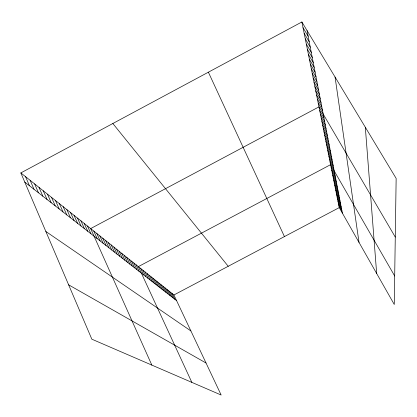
<?xml version="1.0" encoding="UTF-8"?>
<svg xmlns="http://www.w3.org/2000/svg" width="417" height="417" viewBox="0 0 417 417"><rect width="100%" height="100%" fill="white"/><g stroke="black" fill="none" stroke-linecap="round" stroke-linejoin="round"><path stroke-width="0.63" d="M20.85 172.919L173.92 294.97L221.146 395.024L91.834 339.183L20.85 172.919L301.877 21.976L396.15 178.398L394.268 304.473L339.25 207.614L301.877 21.976M173.92 294.97L339.25 207.614M68.628 284.832L206.04 363.014M45.849 231.477L190.897 330.942M24.759 182.078L176.6 300.652M112.84 123.51L228.224 266.281M303.034 27.725L308.158 36.248M304.16 33.329L309.226 41.768M305.26 38.791L310.269 47.147M306.333 44.113L311.28 52.391M307.376 49.31L312.27 57.504M308.398 54.382L313.235 62.498M309.393 59.329L314.178 67.366M310.368 64.161L315.101 72.125M311.317 68.883L315.997 76.77M312.244 73.491L316.873 81.305M313.151 78L317.733 85.74M314.043 82.404L318.572 90.072M314.908 86.71L319.391 94.31M315.752 90.922L320.193 98.454M316.586 95.04L320.975 102.504M317.394 99.069L321.742 106.465M318.192 103.015L322.492 110.349M395.274 237.075L318.969 106.872L90.661 228.584L151.835 365.094M319.73 110.656L323.946 117.86M320.475 114.357L324.65 121.498M321.205 117.985L325.338 125.064M321.919 121.535L326.016 128.561M322.622 125.017L326.678 131.98M323.305 128.431L327.329 135.337M323.983 131.777L327.965 138.626M324.64 135.056L328.586 141.848M325.291 138.272L329.201 145.012M325.922 141.426L329.8 148.113M326.547 144.522L330.389 151.152M327.157 147.561L330.962 154.139M327.762 150.542L331.531 157.068M328.351 153.472L332.088 159.946M328.93 156.344L332.636 162.766M329.498 159.164L333.173 165.539M330.055 161.937L333.699 168.26M394.696 276.018L330.603 164.658L138.361 266.619L191.836 382.368M331.155 167.41L334.736 173.639M331.703 170.115L335.252 176.297M332.234 172.774L335.758 178.903M332.761 175.38L336.253 181.468M333.277 177.944L336.738 183.986M333.782 180.467L337.217 186.462M334.283 182.943L337.687 188.891M334.773 185.377L338.151 191.283M335.252 187.77L338.604 193.629M335.727 190.121L339.052 195.943M336.196 192.435L339.49 198.211M336.655 194.713L339.923 200.447M337.103 196.949L340.35 202.646M337.546 199.154L340.767 204.804M337.984 201.317L341.179 206.931M338.411 203.449L341.586 209.026M338.833 205.55L341.982 211.085M172.205 293.61L174.905 299.328M170.47 292.223L173.185 297.983M168.703 290.811L171.434 296.617M166.909 289.382L169.656 295.231M165.085 287.928L167.853 293.818M163.229 286.448L166.013 292.385M161.348 284.947L164.147 290.93M159.43 283.419L162.249 289.445M157.48 281.866L160.321 287.938M155.499 280.287L158.361 286.406M153.487 278.681L156.365 284.847M151.439 277.044L154.332 283.263M149.354 275.382L152.268 281.652M147.232 273.693L150.167 280.01M145.074 271.973L148.025 278.337M142.875 270.216L145.851 276.638M208.385 72.193L284.436 236.58M140.638 268.433L143.636 274.907M136.114 264.826L139.148 271.404M133.821 262.997L136.875 269.632M131.491 261.141L134.566 267.829M129.114 259.249L132.215 265.989M126.695 257.32L129.817 264.117M124.235 255.355L127.373 262.21M121.728 253.354L124.886 260.271M119.168 251.315L122.353 258.29M116.562 249.236L119.768 256.273M113.909 247.119L117.135 254.214M111.198 244.961L114.451 252.118M108.441 242.762L111.714 249.981M105.626 240.515L108.92 247.802M102.754 238.227L106.074 245.577M99.819 235.886L103.166 243.309M96.833 233.504L100.2 240.99M93.778 231.07L97.171 238.628M87.481 226.05L90.922 233.749M84.229 223.46L87.7 231.227M80.914 220.812L84.406 228.657M77.52 218.107L81.039 226.03M74.054 215.339L77.598 223.34M70.509 212.514L74.08 220.593M66.882 209.626L70.478 217.783M63.175 206.67L66.798 214.911M59.381 203.642L63.035 211.966M55.503 200.551L59.183 208.959M51.526 197.382L55.237 205.878M47.46 194.14L51.197 202.725M43.295 190.814L47.058 199.493M39.026 187.41L42.815 196.183M34.647 183.923L38.473 192.79M30.165 180.347L34.017 189.308M25.567 176.683L29.445 185.742M307.063 30.587L342.373 213.113M335.059 77.036L359.027 242.428M365.313 127.232L376.666 273.479"/></g></svg>
